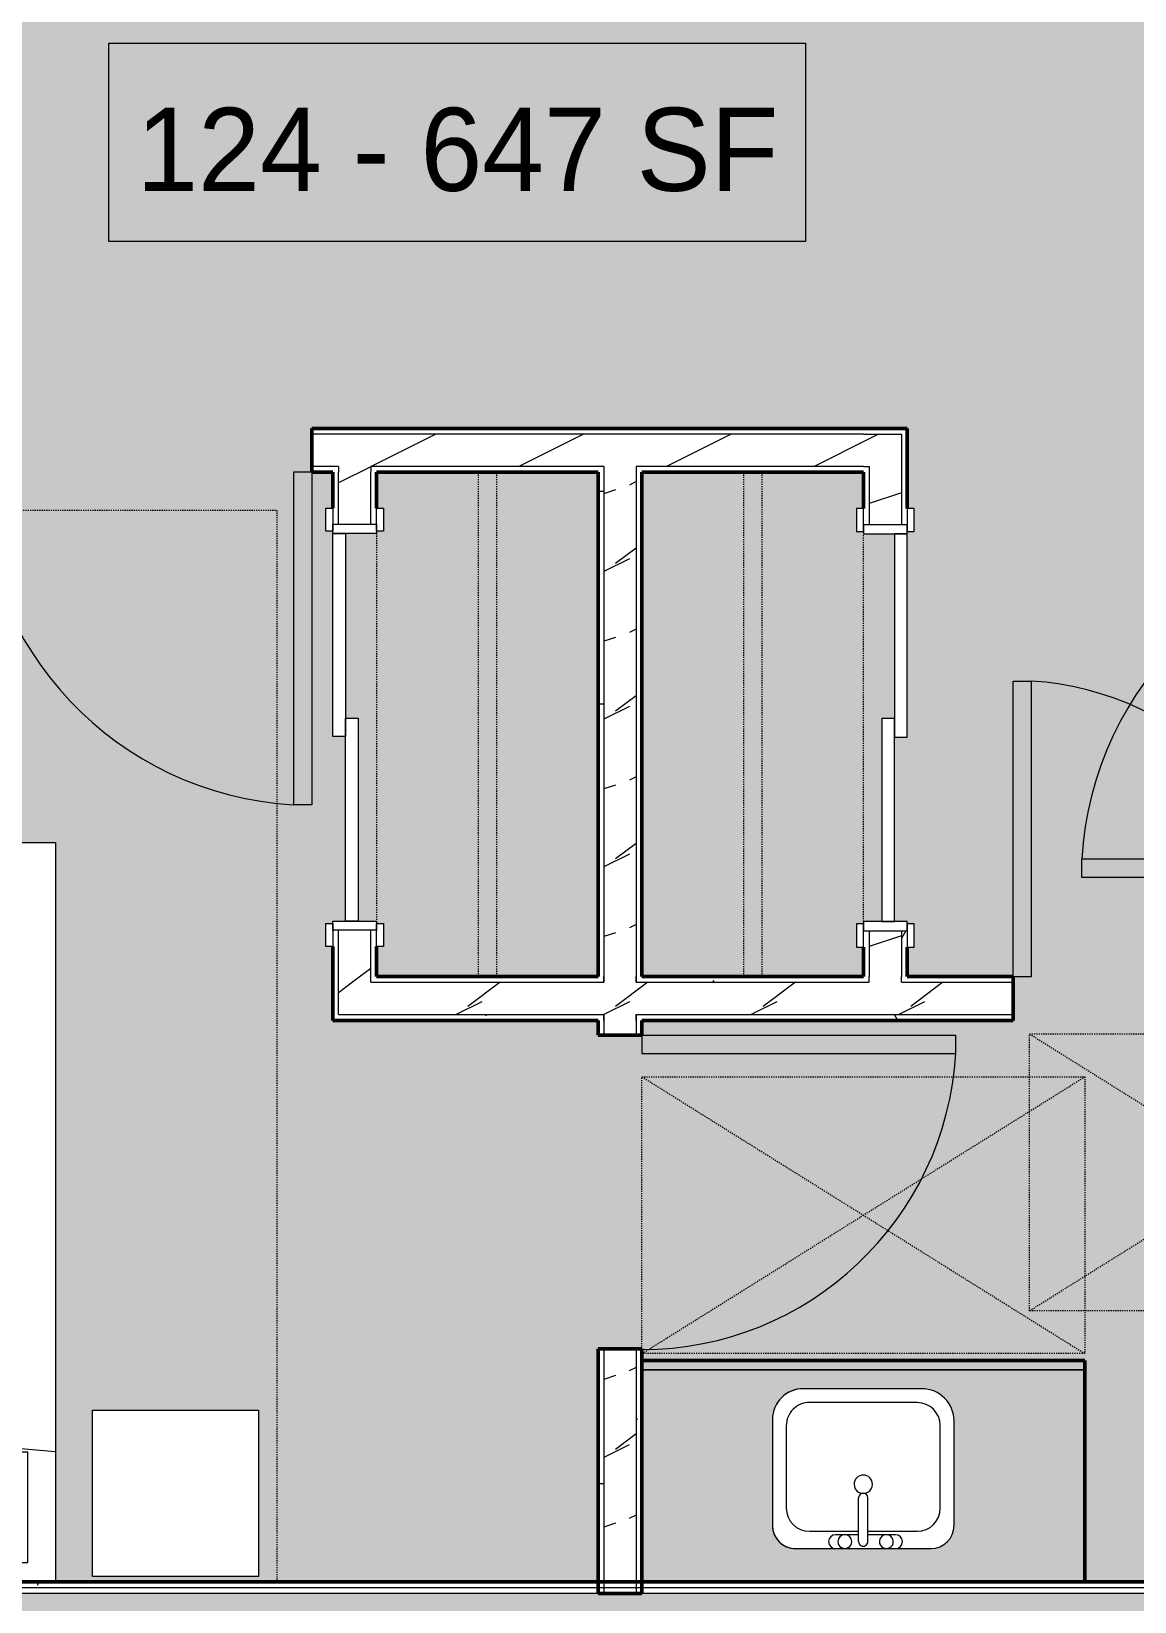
# Model space of a CAD drawing. Header units: inches. Extents: x -4266 to -1814, y 9706 to 12441.
# Drawn here: x -3678.5 to -3559, y 10839.1 to 11009.2 of the extents above; entities that cross this region are included whole.
import ezdxf

# ---------------------------------------------------------------- set-up
doc = ezdxf.new("R2010")
doc.units = ezdxf.units.IN
doc.header["$MEASUREMENT"] = 0
doc.linetypes.add('Dash', pattern=[0.25, 0.125, -0.125])
for name, color, linetype, lineweight in [('0-1', 7, 'Continuous', 5), ('0-2', 10, 'Continuous', 13), ('A-ANNO-DIMS', 211, 'Continuous', 9), ('A-ANNO-DIMS-96', 211, 'Continuous', 9), ('A-AREA-IDEN', 2, 'Continuous', 9), ('A-AREA-PATT-4', 41, 'Continuous', 9), ('A-DOOR-1', 7, 'Continuous', 9), ('A-DOOR-2', 50, 'Continuous', 20), ('A-DOOR-FRAM-1', 50, 'Continuous', 20), ('A-GENM-HDLN-1', 7, 'Dash', 9), ('A-WALL', 113, 'Continuous', 13), ('A-WALL-2', 250, 'Continuous', 50), ('A-WALL-3', 10, 'Continuous', 13), ('A-WALL-PATT-1', 7, 'Continuous', 9), ('A-WALL-PATT-2', 253, 'Continuous', 9), ('A-WALL-PATT-4', 111, 'Continuous', 9), ('I-FURN-1', 7, 'Continuous', 9), ('I-FURN-HDLN-1', 7, 'Dash', 9), ('I-WALL-3', 2, 'Continuous', 50), ('P-SANR-FIXT-2', 7, 'Continuous', 9), ('Q-CASE-1', 253, 'Continuous', 9), ('Q-CASE-2', 250, 'Continuous', 50), ('Q-CASE-3', 7, 'Continuous', 9), ('Q-CASE-HDLN-1', 7, 'Dash', 9)]:
    doc.layers.add(name, color=color, linetype=linetype, lineweight=lineweight)
doc.styles.add('Century Gothic', font='ufonts.com_century-gothic.ttf', dxfattribs={"height": 9})
doc.dimstyles.new('OD__1_16__Tol__', dxfattribs={"dimscale": 12, "dimtxt": 9.397514, "dimasz": 1, "dimexe": 0.75, "dimexo": 0.5, "dimgap": 0.125, "dimtad": 1, "dimdec": 4, "dimrnd": 0.0625, "dimzin": 3, "dimdsep": 46, "dimlunit": 4, "dimtxsty": 'Century Gothic', "dimblk1": 'OBLIQUE', "dimblk2": 'OBLIQUE', "dimsah": 1, "dimcen": 0.09, "dimdle": 0.75, "dimazin": 0, "dimtfac": 1, "dimtdec": 4, "dimtix": 1, "dimtmove": 0, "dimatfit": 3, "dimfxl": 1, "dimtvp": 1, "dimtfill": 1, "dimfrac": 2, "dimtolj": 1, "dimtzin": 0, "dimarcsym": 2})
pattern_1 = [(0, (0, 0), (30.72, 7.68), [1.267, -21.773, 1.267, -21.773, -122.88]), (0, (0, 0), (30.72, 7.68), [-46.08, 1.267, -44.813, 1.267, -21.773, -53.76]), (0, (0, 0), (30.72, 7.68), [-115.2, 1.267, -14.093, 1.267, -37.133]), (120, (11.52, 3.84), (-22.011075, 22.7643004), [1.267, -21.773, 1.267, -21.773, -122.88]), (120, (11.52, 3.84), (-22.011075, 22.7643004), [-46.08, 1.267, -44.813, 1.267, -21.773, -53.76]), (120, (11.52, 3.84), (-22.011075, 22.7643004), [-115.2, 1.267, -14.093, 1.267, -37.133]), (240, (15.36, 19.2), (-8.708925, -30.4443004), [1.267, -21.773, 1.267, -21.773, -122.88]), (240, (15.36, 19.2), (-8.708925, -30.4443004), [-46.08, 1.267, -44.813, 1.267, -21.773, -53.76]), (240, (15.36, 19.2), (-8.708925, -30.4443004), [-115.2, 1.267, -14.093, 1.267, -37.133])]
pattern_2 = [(216.87, (6.397, 15.994), (47.9809429, 31.9870857), [7.997, -71.971]), (206.565, (15.994, 11.196), (-15.993714, -15.9941327), [17.881, -17.881]), (198.435, (15.994, 3.199), (-31.9867405, -15.9938803), [10.115, -40.461])]

# ---------------------------------------------------------------- blocks, each defined once
blk = doc.blocks.new('Single-Flush - 32_ x 84_-1372863-FLOOR PLAN - 1ST FLOOR')
at = {"layer": 'A-DOOR-1'}
blk.add_arc((16, -2.38), 32.07, 180, 266.4241, dxfattribs=at)
at = {"layer": 'A-DOOR-2'}
for p, q in [((14, -2.38), (14, -34.38)), ((16, -2.38), (14, -2.38)), ((16, -2.38), (16, -34.38)), ((16, -34.38), (14, -34.38))]:
    blk.add_line(p, q, dxfattribs=at)
blk = doc.blocks.new('FOLDING_SLIDING CLOSET - 42_ x 80_-1372841-FLOOR PLAN - 1ST FLOOR')
at = {"layer": 'A-DOOR-1'}
for p, q in [((-23.75, 3.25), (-21.25, 3.25)), ((-23.75, 2.5), (-23.75, 3.25)), ((-21.25, 2.5), (-23.75, 2.5)), ((-21.25, 3.25), (-21.25, 2.5)), ((21.25, 3.25), (23.75, 3.25)), ((21.25, 2.5), (21.25, 3.25)), ((23.75, 2.5), (21.25, 2.5)), ((23.75, 3.25), (23.75, 2.5)), ((-23.75, -2.25), (-21.25, -2.25)), ((-23.75, -3), (-23.75, -2.25)), ((-21.25, -3), (-23.75, -3)), ((-21.25, -2.25), (-21.25, -3)), ((21.25, -2.25), (23.75, -2.25)), ((21.25, -3), (21.25, -2.25)), ((23.75, -3), (21.25, -3)), ((23.75, -2.25), (23.75, -3))]:
    blk.add_line(p, q, dxfattribs=at)
at = {"layer": 'A-DOOR-2'}
for p, q in [((-1, 0.5), (21, 0.5)), ((-1, -0.88), (-1, 0.5)), ((21, 0.5), (21, -0.88)), ((-21, -0.88), (1, -0.88)), ((-21, -2.25), (-21, -0.88)), ((21, -0.88), (-1, -0.88)), ((1, -0.88), (1, -2.25)), ((1, -2.25), (-21, -2.25))]:
    blk.add_line(p, q, dxfattribs=at)
at = {"layer": 'A-DOOR-FRAM-1'}
for p, q in [((-22, 2.5), (-21, 2.5)), ((-22, -2.25), (-22, 2.5)), ((-21, 2.5), (-21, -2.25)), ((21, 2.5), (22, 2.5)), ((21, -2.25), (21, 2.5)), ((22, 2.5), (22, -2.25)), ((-21, -2.25), (-22, -2.25)), ((22, -2.25), (21, -2.25))]:
    blk.add_line(p, q, dxfattribs=at)
blk = doc.blocks.new('OD_CW_Closet - OD_CW_Closet-2480828-FLOOR PLAN - 1ST FLOOR')
at = {"layer": 'Q-CASE-HDLN-1'}
for p, q in [((55.37, 24), (0.74, 24)), ((0.74, 24), (0.74, 0)), ((55.37, 0), (55.37, 24)), ((0.74, 13), (55.37, 13)), ((0.74, 11), (55.37, 11)), ((0.74, 0), (4.61, 0)), ((7.36, 0), (49.36, 0)), ((52.11, 0), (55.37, 0))]:
    blk.add_line(p, q, dxfattribs=at)
blk = doc.blocks.new('FOLDING_SLIDING CLOSET - 42_ x 80_-1372832-FLOOR PLAN - 1ST FLOOR')
at = {"layer": 'A-DOOR-1'}
for p, q in [((-21.25, 3), (-23.75, 3)), ((-23.75, 3), (-23.75, 2.25)), ((-23.75, 2.25), (-21.25, 2.25)), ((-21.25, 2.25), (-21.25, 3)), ((23.75, 3), (21.25, 3)), ((21.25, 3), (21.25, 2.25)), ((21.25, 2.25), (23.75, 2.25)), ((23.75, 2.25), (23.75, 3)), ((-21.25, -2.5), (-23.75, -2.5)), ((-23.75, -2.5), (-23.75, -3.25)), ((-23.75, -3.25), (-21.25, -3.25)), ((-21.25, -3.25), (-21.25, -2.5)), ((23.75, -2.5), (21.25, -2.5)), ((21.25, -2.5), (21.25, -3.25)), ((21.25, -3.25), (23.75, -3.25)), ((23.75, -3.25), (23.75, -2.5))]:
    blk.add_line(p, q, dxfattribs=at)
at = {"layer": 'A-DOOR-2'}
for p, q in [((1, 2.25), (-21, 2.25)), ((-21, 2.25), (-21, 0.87)), ((1, 0.87), (1, 2.25)), ((-21, 0.87), (1, 0.87)), ((21, 0.87), (-1, 0.87)), ((-1, 0.87), (-1, -0.5)), ((21, -0.5), (21, 0.87)), ((-1, -0.5), (21, -0.5))]:
    blk.add_line(p, q, dxfattribs=at)
at = {"layer": 'A-DOOR-FRAM-1'}
for p, q in [((-21, 2.25), (-22, 2.25)), ((-22, 2.25), (-22, -2.5)), ((-21, -2.5), (-21, 2.25)), ((21, 2.25), (21, -2.5)), ((22, 2.25), (21, 2.25)), ((22, -2.5), (22, 2.25)), ((-22, -2.5), (-21, -2.5)), ((21, -2.5), (22, -2.5))]:
    blk.add_line(p, q, dxfattribs=at)
blk = doc.blocks.new('OD_CW_Closet - OD_CW_Closet-V5-FLOOR PLAN - 1ST FLOOR')
at = {"layer": 'Q-CASE-HDLN-1'}
for p, q in [((4.68, 24), (0.74, 24)), ((0.74, 24), (0.74, 0)), ((49.43, 24), (7.43, 24)), ((55.37, 24), (52.18, 24)), ((55.37, 0), (55.37, 24)), ((0.74, 13), (55.37, 13)), ((0.74, 11), (55.37, 11)), ((0.74, 0), (55.37, 0))]:
    blk.add_line(p, q, dxfattribs=at)
blk = doc.blocks.new('Single-Flush - 36_ x 84_-1372824-FLOOR PLAN - 1ST FLOOR')
at = {"layer": 'A-DOOR-1'}
blk.add_arc((18, -2.38), 36.07, 180, 266.8211, dxfattribs=at)
at = {"layer": 'A-DOOR-2'}
for p, q in [((16, -2.38), (16, -38.39)), ((18, -2.38), (16, -2.38)), ((18, -2.38), (18, -38.39)), ((18, -38.39), (16, -38.39))]:
    blk.add_line(p, q, dxfattribs=at)
blk = doc.blocks.new('M_Sink Vanity-Square - 500 x 440mm-1352614-FLOOR PLAN - 1ST FLOOR')
at = {"layer": 'P-SANR-FIXT-2'}
for p, q in [((7.96, 7.09), (-6.72, 7.09)), ((7.96, 7.09), (-6.72, 7.09)), ((3.62, 7.09), (-2.88, 7.09)), ((0.12, 5.22), (-5.22, 5.22)), ((-2.88, 5.59), (0.12, 5.59)), ((0.12, 6.33), (0.12, 1.59)), ((1.12, 6.33), (1.12, 1.59)), ((1.12, 5.59), (3.62, 5.59)), ((6.46, 5.22), (1.12, 5.22)), ((-9.22, 4.59), (-9.22, -6.73)), ((-9.22, 4.59), (-9.22, -6.73)), ((10.46, -6.91), (10.46, 4.59)), ((10.46, -6.91), (10.46, 4.59)), ((-7.72, 2.72), (-7.72, -6.23)), ((8.96, -6.23), (8.96, 2.72)), ((-5.22, -8.73), (6.46, -8.73)), ((-5.72, -10.23), (7.14, -10.23)), ((-5.72, -10.23), (7.14, -10.23))]:
    blk.add_line(p, q, dxfattribs=at)
for centre, radius, start, end in [((-6.72, 4.59), 2.5, 90, 180), ((-6.72, 4.59), 2.5, 90, 180), ((-2.88, 6.34), 0.75, 90, 270), ((-1.88, 6.34), 0.75, 360, 180), ((0.62, 6.33), 0.5, 360, 180), ((2.62, 6.34), 0.75, 360, 180), ((3.62, 6.34), 0.75, 270, 90), ((7.96, 4.59), 2.5, 0, 90), ((7.96, 4.59), 2.5, 360, 90), ((-5.22, 2.72), 2.5, 90, 180), ((-1.88, 6.34), 0.75, 180, 0), ((2.62, 6.34), 0.75, 180, 360), ((6.46, 2.72), 2.5, 0, 90), ((0.62, 0.13), 1, 360, 180), ((0.62, 0.13), 1, 180, 0), ((0.62, 1.59), 0.5, 180, 0), ((-5.72, -6.73), 3.5, 180, 270), ((-5.72, -6.73), 3.5, 180, 270), ((-5.22, -6.23), 2.5, 180, 270), ((6.46, -6.23), 2.5, 270, 0), ((7.14, -6.91), 3.32, 270, 360), ((7.14, -6.91), 3.32, 270, 0)]:
    blk.add_arc(centre, radius, start, end, dxfattribs=at)
blk = doc.blocks.new('OD_CW_Base Cabinet - OD_CW_Base Cabinet-2463166-FLOOR PLAN - 1ST FLOOR')
at = {"layer": 'Q-CASE-1'}
blk.add_hatch(color=256, dxfattribs=at).paths.add_polyline_path([(0.74, -1), (48.74, -1), (48.74, 0), (0.74, 0)], flags=0)
h = blk.add_hatch(color=256, dxfattribs=at)
h.paths.add_polyline_path([(0.74, -24), (48.74, -24), (48.74, -1), (0.74, -1)], flags=0)
h.paths.add_polyline_path([(17.4, -20.38), (16.75, -20.3), (16.15, -20.05), (15.63, -19.65), (15.23, -19.13), (14.98, -18.53), (14.9, -17.88), (14.9, -6.38), (15.01, -5.52), (15.34, -4.72), (15.87, -4.03), (16.56, -3.51), (17.4, -3.17), (18.22, -3.06), (31.08, -3.06), (32.08, -3.22), (32.83, -3.53), (33.56, -4.09), (34.11, -4.81), (34.46, -5.65), (34.58, -6.56), (34.58, -17.88), (34.5, -18.53), (34.25, -19.13), (33.85, -19.65), (33.33, -20.05), (32.73, -20.3), (32.08, -20.38), (18.22, -20.38)], flags=0)
at = {"layer": 'Q-CASE-2'}
for p, q in [((0.74, 0), (48.74, 0)), ((48.74, 0), (48.74, -24))]:
    blk.add_line(p, q, dxfattribs=at)
at = {"layer": 'Q-CASE-3'}
for p, q in [((0.74, 0), (48.74, 0)), ((48.74, -1), (0.74, -1)), ((0.74, -1), (48.74, -1)), ((48.74, 0), (48.74, -1)), ((48.74, -1), (48.74, -24))]:
    blk.add_line(p, q, dxfattribs=at)
blk = doc.blocks.new('ADA Clearances - 30_x48_-V37-FLOOR PLAN - 1ST FLOOR')
at = {"layer": 'A-GENM-HDLN-1'}
for p, q in [((-15, 24), (15, -24)), ((-15, 3.58), (-15, 24)), ((-15, 24), (15, 24)), ((15, 24), (-11.88, -19)), ((15, 24), (15, -24)), ((-15, -19), (-15, -3.58)), ((-12.97, -20.75), (-15, -24)), ((-15, -24), (-15, -20.75)), ((15, -24), (-15, -24))]:
    blk.add_line(p, q, dxfattribs=at)
blk = doc.blocks.new('ADA Clearances - 30_x48_-V38-FLOOR PLAN - 1ST FLOOR')
at = {"layer": 'A-GENM-HDLN-1'}
for p, q in [((15, 24), (-15, -24)), ((-15, 24), (15, -24)), ((-15, -24), (-15, 24)), ((-14.49, 24), (15, 24)), ((15, 24), (15, -24)), ((15, -24), (-15, -24))]:
    blk.add_line(p, q, dxfattribs=at)
blk = doc.blocks.new('Single-Flush - 34_ x 84_-1372834-FLOOR PLAN - 1ST FLOOR')
at = {"layer": 'A-DOOR-1'}
blk.add_arc((17, -2.38), 34.07, 180, 266.6343, dxfattribs=at)
at = {"layer": 'A-DOOR-2'}
for p, q in [((15, -2.38), (15, -36.38)), ((17, -2.38), (15, -2.38)), ((17, -2.38), (17, -36.38)), ((17, -36.38), (15, -36.38))]:
    blk.add_line(p, q, dxfattribs=at)
blk = doc.blocks.new('Bed-Standard - King 78_ x 80_-V29-FLOOR PLAN - 1ST FLOOR')
at = {"layer": 'I-FURN-1'}
for p, q in [((-28.31, 41.8), (49.69, 41.8)), ((-28.31, -38.2), (-28.31, 41.8)), ((49.69, 41.8), (49.69, -38.2)), ((49.69, -24.2), (-28.31, -17.63)), ((-25.31, -24.2), (46.69, -24.2)), ((-25.31, -36.2), (-25.31, -24.2)), ((46.69, -36.2), (46.69, -24.2)), ((-25.31, -36.2), (46.69, -36.2)), ((49.69, -38.2), (-28.31, -38.2))]:
    blk.add_line(p, q, dxfattribs=at)
at = {"layer": 'I-FURN-HDLN-1'}
for p, q in [((-64.31, 77.8), (73.69, 77.8)), ((-64.31, -38.2), (-64.31, 77.8)), ((73.69, 77.8), (73.69, -38.2))]:
    blk.add_line(p, q, dxfattribs=at)
blk = doc.blocks.new('Table-Night Stand - 18_ x 18_ x 24_-1372838-FLOOR PLAN - 1ST FLOOR')
at = {"layer": 'I-FURN-1'}
for p, q in [((0.15, 0), (18.15, 0)), ((0.15, -18), (0.15, 0)), ((18.15, 0), (18.15, -18)), ((18.15, -18), (0.15, -18))]:
    blk.add_line(p, q, dxfattribs=at)
blk = doc.blocks.new('CTR - 1st Phase - Unit Layouts_rvt-1-FLOOR PLAN - 1ST FLOOR')
at = {"layer": 'A-WALL-PATT-1'}
h = blk.add_hatch(dxfattribs=at)
h.set_pattern_fill('FP_1', color=256, style=0, pattern_type=2)
h.set_pattern_definition(pattern_1)
h.paths.add_polyline_path([(-3641.12, 10965.54), (-3641.12, 10966.17), (-3648.12, 10966.17), (-3648.12, 10965.54), (-3641.75, 10965.54)], flags=0)
h.paths.add_polyline_path([(-3684.12, 10965.54), (-3684.12, 10966.17), (-3823.82, 10966.17), (-3823.82, 10965.54), (-3753.92, 10965.54)], flags=0)
h = blk.add_hatch(dxfattribs=at)
h.set_pattern_fill('FP_1', color=256, style=0, pattern_type=2)
h.set_pattern_definition(pattern_1)
h.paths.add_polyline_path([(-3587.75, 10965.54), (-3584.25, 10965.54), (-3584.29, 10966.17), (-3641.12, 10966.17), (-3641.12, 10965.54), (-3588.37, 10965.54)], flags=0)
h = blk.add_hatch(dxfattribs=at)
h.set_pattern_fill('FP_1', color=256, style=0, pattern_type=2)
h.set_pattern_definition(pattern_1)
h.paths.add_polyline_path([(-3584.25, 10906.78), (-3583.62, 10906.78), (-3583.62, 10911.73), (-3584.25, 10911.73), (-3584.25, 10906.82)], flags=0)
h.paths.add_polyline_path([(-3583.62, 10955.73), (-3583.62, 10966.17), (-3584.25, 10966.17), (-3584.25, 10955.73)], flags=0)
h = blk.add_hatch(dxfattribs=at)
h.set_pattern_fill('FP_1', color=256, style=0, pattern_type=2)
h.set_pattern_definition(pattern_1)
h.paths.add_polyline_path([(-3645.87, 10961.42), (-3645.25, 10961.42), (-3645.25, 10962.04), (-3648.12, 10962.04), (-3648.12, 10961.42)], flags=0)
h.paths.add_polyline_path([(-3684.12, 10961.42), (-3684.12, 10962.04), (-3823.82, 10962.04), (-3823.82, 10961.42), (-3753.92, 10961.42)], flags=0)
h = blk.add_hatch(dxfattribs=at)
h.set_pattern_fill('FP_1', color=256, style=0, pattern_type=2)
h.set_pattern_definition(pattern_1)
h.paths.add_polyline_path([(-3645.87, 10902.66), (-3645.25, 10902.66), (-3645.25, 10911.79), (-3645.87, 10911.79), (-3645.87, 10906.16)], flags=0)
h.paths.add_polyline_path([(-3645.25, 10955.79), (-3645.25, 10961.42), (-3645.87, 10961.42), (-3645.87, 10955.79)], flags=0)
h = blk.add_hatch(dxfattribs=at)
h.set_pattern_fill('FP_1', color=256, style=0, pattern_type=2)
h.set_pattern_definition(pattern_1)
h.paths.add_polyline_path([(-3616.5, 10841.19), (-3616.5, 10866.44), (-3617.12, 10866.44), (-3617.12, 10841.19), (-3616.53, 10841.19)], flags=0)
h.paths.add_polyline_path([(-3616.5, 10900.44), (-3616.5, 10902.03), (-3617.12, 10902.03), (-3617.12, 10900.44)], flags=0)
h.paths.add_polyline_path([(-3617.12, 10906.78), (-3616.5, 10906.78), (-3616.5, 10961.42), (-3617.12, 10961.42), (-3617.12, 10912.71)], flags=0)
h = blk.add_hatch(dxfattribs=at)
h.set_pattern_fill('FP_1', color=256, style=0, pattern_type=2)
h.set_pattern_definition(pattern_1)
h.paths.add_polyline_path([(-3612.4, 10841.19), (-3612.37, 10841.19), (-3612.37, 10866.44), (-3613, 10866.44), (-3613, 10841.19)], flags=0)
h.paths.add_polyline_path([(-3613, 10900.44), (-3612.37, 10900.44), (-3612.37, 10902.03), (-3613, 10902.03)], flags=0)
h.paths.add_polyline_path([(-3612.37, 10906.78), (-3612.37, 10961.42), (-3613, 10961.42), (-3613, 10906.78)], flags=0)
h = blk.add_hatch(dxfattribs=at)
h.set_pattern_fill('FP_1', color=256, style=0, pattern_type=2)
h.set_pattern_definition(pattern_1)
h.paths.add_polyline_path([(-3528.25, 10906.16), (-3528.05, 10906.16), (-3528.05, 10906.78), (-3540.15, 10906.78), (-3540.15, 10906.16), (-3531.73, 10906.16)], flags=0)
h.paths.add_polyline_path([(-3487.92, 10906.16), (-3487.92, 10906.78), (-3524.55, 10906.78), (-3524.55, 10906.16), (-3497.96, 10906.16)], flags=0)
h.paths.add_polyline_path([(-3612.37, 10906.16), (-3587.75, 10906.16), (-3587.75, 10906.78), (-3613, 10906.78), (-3613, 10906.16)], flags=0)
h.paths.add_polyline_path([(-3572.15, 10906.16), (-3572.15, 10906.78), (-3584.25, 10906.78), (-3584.25, 10906.16)], flags=0)
h.paths.add_polyline_path([(-3633.03, 10906.16), (-3616.5, 10906.16), (-3616.5, 10906.78), (-3641.75, 10906.78), (-3641.75, 10906.16)], flags=0)
h = blk.add_hatch(dxfattribs=at)
h.set_pattern_fill('FP_1', color=256, style=0, pattern_type=2)
h.set_pattern_definition(pattern_1)
h.paths.add_polyline_path([(-3497.96, 10902.03), (-3487.92, 10902.03), (-3487.92, 10902.66), (-3540.15, 10902.66), (-3540.15, 10902.03), (-3524.55, 10902.03)], flags=0)
h.paths.add_polyline_path([(-3612.37, 10902.03), (-3572.15, 10902.03), (-3572.15, 10902.66), (-3613, 10902.66), (-3613, 10902.03)], flags=0)
h.paths.add_polyline_path([(-3641.75, 10902.03), (-3616.5, 10902.03), (-3616.5, 10902.66), (-3645.87, 10902.66), (-3645.87, 10902.03), (-3645.25, 10902.03)], flags=0)
at = {"layer": 'A-WALL-PATT-2'}
h = blk.add_hatch(dxfattribs=at)
h.set_pattern_fill('FP_2', color=256, style=0, pattern_type=2)
h.set_pattern_definition(pattern_2)
h.paths.add_polyline_path([(-3645.25, 10962.04), (-3641.75, 10962.04), (-3641.75, 10965.54), (-3648.12, 10965.54), (-3648.12, 10962.04)], flags=0)
h.paths.add_polyline_path([(-3801.87, 10962.04), (-3684.12, 10962.04), (-3684.12, 10965.54), (-3823.82, 10965.54), (-3823.82, 10962.04)], flags=0)
h = blk.add_hatch(dxfattribs=at)
h.set_pattern_fill('FP_2', color=256, style=0, pattern_type=2)
h.set_pattern_definition(pattern_2)
h.paths.add_polyline_path([(-3616.5, 10962.04), (-3587.75, 10962.06), (-3587.75, 10965.54), (-3641.75, 10965.54), (-3641.75, 10962.04), (-3633.03, 10962.04)], flags=0)
h = blk.add_hatch(dxfattribs=at)
h.set_pattern_fill('FP_2', color=256, style=0, pattern_type=2)
h.set_pattern_definition(pattern_2)
h.paths.add_polyline_path([(-3587.75, 10906.16), (-3584.25, 10906.16), (-3584.25, 10911.73), (-3587.75, 10911.73), (-3587.75, 10906.78)], flags=0)
h.paths.add_polyline_path([(-3584.25, 10955.73), (-3584.25, 10965.54), (-3587.75, 10965.54), (-3587.75, 10955.73)], flags=0)
h = blk.add_hatch(dxfattribs=at)
h.set_pattern_fill('FP_2', color=256, style=0, pattern_type=2)
h.set_pattern_definition(pattern_2)
h.paths.add_polyline_path([(-3641.83, 10906.16), (-3641.75, 10906.16), (-3641.75, 10911.79), (-3645.25, 10911.79), (-3645.25, 10906.16)], flags=0)
h.paths.add_polyline_path([(-3644.5, 10955.79), (-3641.75, 10955.79), (-3641.75, 10962.04), (-3645.25, 10962.04), (-3645.25, 10955.79)], flags=0)
h = blk.add_hatch(dxfattribs=at)
h.set_pattern_fill('FP_2', color=256, style=0, pattern_type=2)
h.set_pattern_definition(pattern_2)
h.paths.add_polyline_path([(-3613, 10841.19), (-3613, 10866.44), (-3616.5, 10866.44), (-3616.5, 10841.19), (-3613.16, 10841.19)], flags=0)
h.paths.add_polyline_path([(-3616.5, 10900.44), (-3613, 10900.44), (-3613, 10902.66), (-3616.5, 10902.66), (-3616.5, 10902.03)], flags=0)
h.paths.add_polyline_path([(-3616.5, 10906.16), (-3613, 10906.16), (-3613, 10962.04), (-3616.5, 10962.04), (-3616.5, 10906.78)], flags=0)
h = blk.add_hatch(dxfattribs=at)
h.set_pattern_fill('FP_2', color=256, style=0, pattern_type=2)
h.set_pattern_definition(pattern_2)
h.paths.add_polyline_path([(-3486.67, 10902.66), (-3486.67, 10906.16), (-3540.15, 10906.16), (-3540.15, 10902.66), (-3497.96, 10902.66)], flags=0)
h.paths.add_polyline_path([(-3599.26, 10902.66), (-3572.15, 10902.66), (-3572.15, 10906.16), (-3645.25, 10906.16), (-3645.25, 10902.66), (-3613, 10902.66)], flags=0)
at = {"layer": 'A-WALL-2'}
for p, q in [((-3641.12, 10966.17), (-3648.12, 10966.17)), ((-3648.12, 10966.17), (-3648.12, 10961.42)), ((-3588.37, 10966.17), (-3641.12, 10966.17)), ((-3584.25, 10966.17), (-3588.37, 10966.17)), ((-3583.62, 10966.17), (-3584.25, 10966.17)), ((-3583.62, 10957.48), (-3583.62, 10966.17)), ((-3648.12, 10961.42), (-3645.87, 10961.42)), ((-3645.87, 10961.42), (-3645.87, 10957.54)), ((-3641.12, 10961.42), (-3617.12, 10961.42)), ((-3641.12, 10957.54), (-3641.12, 10961.42)), ((-3617.12, 10961.42), (-3617.12, 10906.78)), ((-3612.37, 10961.42), (-3588.37, 10961.42)), ((-3612.37, 10906.78), (-3612.37, 10961.42)), ((-3588.37, 10961.42), (-3588.37, 10957.48)), ((-3645.87, 10910.04), (-3645.87, 10906.78)), ((-3641.12, 10906.78), (-3641.12, 10910.04)), ((-3588.37, 10909.98), (-3588.37, 10906.78)), ((-3583.62, 10906.78), (-3583.62, 10909.98)), ((-3645.87, 10906.78), (-3645.87, 10902.66)), ((-3617.12, 10906.78), (-3641.12, 10906.78)), ((-3588.37, 10906.78), (-3612.37, 10906.78)), ((-3572.15, 10906.78), (-3583.62, 10906.78)), ((-3572.15, 10902.03), (-3572.15, 10906.78)), ((-3645.87, 10902.66), (-3645.87, 10902.03)), ((-3645.87, 10902.03), (-3617.12, 10902.03)), ((-3617.12, 10902.03), (-3617.12, 10900.44)), ((-3612.37, 10902.03), (-3572.15, 10902.03)), ((-3612.37, 10900.44), (-3612.37, 10902.03)), ((-3617.12, 10900.44), (-3612.37, 10900.44)), ((-3612.37, 10866.44), (-3617.12, 10866.44)), ((-3617.12, 10866.44), (-3617.12, 10839.94)), ((-3612.37, 10839.94), (-3612.37, 10866.44)), ((-3617.12, 10839.94), (-3612.37, 10839.94))]:
    blk.add_line(p, q, dxfattribs=at)
at = {"layer": 'A-WALL-3'}
for p, q in [((-3641.75, 10965.54), (-3648.12, 10965.54)), ((-3641.12, 10965.54), (-3641.75, 10965.54)), ((-3588.37, 10965.54), (-3641.12, 10965.54)), ((-3588.37, 10965.54), (-3587.75, 10965.54)), ((-3587.75, 10965.54), (-3584.25, 10965.54)), ((-3584.25, 10965.54), (-3584.25, 10955.73)), ((-3645.25, 10962.04), (-3648.12, 10962.04)), ((-3645.25, 10962.04), (-3645.25, 10961.42)), ((-3645.25, 10955.79), (-3645.25, 10961.42)), ((-3641.12, 10962.04), (-3641.75, 10962.04)), ((-3641.75, 10962.04), (-3641.75, 10961.42)), ((-3641.75, 10955.79), (-3641.75, 10961.42)), ((-3616.5, 10962.04), (-3641.12, 10962.04)), ((-3616.5, 10962.04), (-3616.5, 10961.42)), ((-3616.5, 10961.42), (-3616.5, 10906.78)), ((-3588.37, 10962.04), (-3613, 10962.04)), ((-3613, 10962.04), (-3613, 10961.42)), ((-3613, 10961.42), (-3613, 10906.78)), ((-3588.37, 10962.04), (-3587.75, 10962.04)), ((-3587.75, 10962.04), (-3587.75, 10955.73)), ((-3645.25, 10906.78), (-3645.25, 10911.79)), ((-3641.75, 10906.78), (-3641.75, 10911.79)), ((-3587.75, 10911.73), (-3587.75, 10906.78)), ((-3584.25, 10911.73), (-3584.25, 10906.78)), ((-3645.25, 10906.16), (-3645.25, 10906.78)), ((-3645.25, 10902.66), (-3645.25, 10906.16)), ((-3641.75, 10906.16), (-3641.75, 10906.78)), ((-3641.75, 10906.16), (-3616.5, 10906.16)), ((-3616.5, 10906.16), (-3616.5, 10906.78)), ((-3616.5, 10906.78), (-3616.5, 10906.16)), ((-3613, 10906.78), (-3613, 10906.16)), ((-3613, 10906.16), (-3613, 10906.78)), ((-3613, 10906.16), (-3587.75, 10906.16)), ((-3587.75, 10906.16), (-3587.75, 10906.78)), ((-3584.25, 10906.16), (-3584.25, 10906.78)), ((-3584.25, 10906.16), (-3572.15, 10906.16)), ((-3645.25, 10902.66), (-3616.5, 10902.66)), ((-3616.5, 10902.03), (-3616.5, 10902.66)), ((-3616.5, 10902.66), (-3616.5, 10902.03)), ((-3613, 10902.66), (-3613, 10902.03)), ((-3613, 10902.66), (-3572.15, 10902.66)), ((-3613, 10902.03), (-3613, 10902.66)), ((-3616.5, 10902.03), (-3616.5, 10900.44)), ((-3613, 10902.03), (-3613, 10900.44)), ((-3616.5, 10866.44), (-3616.5, 10839.94)), ((-3613, 10866.44), (-3613, 10839.94))]:
    blk.add_line(p, q, dxfattribs=at)
at = {"layer": '0-2'}
for name, p in [('Single-Flush - 36_ x 84_-1372824-FLOOR PLAN - 1ST FLOOR', (-3666.12, 10963.79)), ('Bed-Standard - King 78_ x 80_-V29-FLOOR PLAN - 1ST FLOOR', (-3725.61, 10879.5)), ('OD_CW_Base Cabinet - OD_CW_Base Cabinet-2463166-FLOOR PLAN - 1ST FLOOR', (-3613.11, 10865.19)), ('Table-Night Stand - 18_ x 18_ x 24_-1372838-FLOOR PLAN - 1ST FLOOR', (-3672.07, 10859.79))]:
    blk.add_blockref(name, p, dxfattribs=at)
for name, p, rotation in [('OD_CW_Closet - OD_CW_Closet-2480828-FLOOR PLAN - 1ST FLOOR', (-3641.12, 10962.16), 270.0000000000011), ('OD_CW_Closet - OD_CW_Closet-V5-FLOOR PLAN - 1ST FLOOR', (-3612.37, 10962.16), 270.0000000000011), ('FOLDING_SLIDING CLOSET - 42_ x 80_-1372841-FLOOR PLAN - 1ST FLOOR', (-3643.62, 10933.79), 269.999999999997), ('FOLDING_SLIDING CLOSET - 42_ x 80_-1372832-FLOOR PLAN - 1ST FLOOR', (-3585.87, 10933.73), 269.9999999999972), ('Single-Flush - 36_ x 84_-1372824-FLOOR PLAN - 1ST FLOOR', (-3526.3, 10935.5), 269.9999999999955), ('Single-Flush - 32_ x 84_-1372863-FLOOR PLAN - 1ST FLOOR', (-3556.15, 10904.41), 180), ('Single-Flush - 34_ x 84_-1372834-FLOOR PLAN - 1ST FLOOR', (-3614.75, 10883.44), 90.00000000000001), ('ADA Clearances - 30_x48_-V37-FLOOR PLAN - 1ST FLOOR', (-3546.37, 10885.57), 89.9999999999678), ('ADA Clearances - 30_x48_-V38-FLOOR PLAN - 1ST FLOOR', (-3588.37, 10880.93), 89.9999999999678), ('M_Sink Vanity-Square - 500 x 440mm-1352614-FLOOR PLAN - 1ST FLOOR', (-3587.76, 10851.9), 180)]:
    blk.add_blockref(name, p, dxfattribs=dict(at, rotation=rotation))
blk = doc.blocks.new('DIMBLOCK6-FLOOR PLAN - 1ST FLOOR')
at = {"layer": 'A-ANNO-DIMS-96'}
for p, q in [((-3829.32, 11540.99), (-3829.32, 10271.31)), ((-3829.32, 10280.31), (-3829.32, 11540.99)), ((-3338.72, 10282.79), (-3338.72, 10271.31)), ((-3338.72, 10280.31), (-3338.72, 10282.79)), ((-3838.32, 10280.31), (-3338.72, 10280.31))]:
    blk.add_line(p, q, dxfattribs=at)
at = {"layer": 'A-ANNO-DIMS-96', "lineweight": 50}
for p, q in [((-3829.32, 10280.31), (-3823.32, 10286.31)), ((-3338.72, 10280.31), (-3332.72, 10286.31)), ((-3829.32, 10280.31), (-3835.32, 10274.31)), ((-3338.72, 10280.31), (-3344.72, 10274.31))]:
    blk.add_line(p, q, dxfattribs=at)
at = {"layer": 'A-ANNO-DIMS-96', "color": 0, "char_height": 9, "attachment_point": 1, "line_spacing_factor": 0.984502, "style": 'Century Gothic', "bg_fill": 3, "box_fill_scale": 1.25, "bg_fill_color": 256, "bg_fill_true_color": 13158600, "bg_fill_transparency": 0}
for s, insert, width in [('40\' - 10 5/8"', (-3618.26, 10293.34), 82.1611), ('490.6', (-3599.76, 10275.58), 37.7691)]:
    blk.add_mtext(s, dxfattribs=dict(at, insert=insert, width=width))
blk = doc.blocks.new('_Oblique')
at = {"color": 0, "linetype": 'ByBlock', "lineweight": -2}
blk.add_line((-0.5, -0.5), (0.5, 0.5), dxfattribs=at)

msp = doc.modelspace()

# ---------------------------------------------------------------- hatches: boundary and pattern name
at = {"layer": 'A-AREA-PATT-4'}
h = msp.add_hatch(color=256, dxfattribs=at)
h.paths.add_polyline_path([(-3505.92374, 10971.4894), (-3541.92374, 10971.4894), (-3541.92374, 10973.2394), (-3505.92374, 10973.2394), (-3505.92374, 10972.1144)], flags=0)
h.paths.add_polyline_path([(-3822.72374, 10838.1894), (-3822.72374, 10841.1894), (-3617.12374, 10841.1894), (-3617.12374, 10866.4394), (-3612.37374, 10866.4394), (-3612.37374, 10865.1894), (-3564.37374, 10865.1894), (-3564.37374, 10841.1894), (-3556.34996, 10841.1894), (-3556.34996, 10848.65726), (-3556.22299, 10849.62168), (-3555.85074, 10850.52037), (-3555.25857, 10851.2921), (-3554.48685, 10851.88426), (-3553.58815, 10852.25651), (-3552.54743, 10852.38348), (-3551.2354, 10852.38348), (-3551.62281, 10855.44056), (-3552.77487, 10856.40726), (-3553.34163, 10857.40726), (-3553.60958, 10858.40726), (-3553.78658, 10859.41106), (-3553.87374, 10860.40726), (-3553.69943, 10862.39965), (-3553.16149, 10864.40726), (-3552.43355, 10866.40726), (-3551.50093, 10868.40726), (-3550.1135, 10870.40726), (-3549.1135, 10871.40726), (-3548.24748, 10871.90726), (-3546.87374, 10872.40726), (-3545.87374, 10872.40726), (-3544.5, 10871.90726), (-3543.63397, 10871.40726), (-3542.63397, 10870.40726), (-3541.24654, 10868.40726), (-3540.31393, 10866.40726), (-3539.58599, 10864.40726), (-3539.04805, 10862.39965), (-3538.87374, 10860.40726), (-3539.04805, 10858.91678), (-3539.13789, 10858.40726), (-3539.40584, 10857.40726), (-3539.9726, 10856.40726), (-3541.16436, 10855.40726), (-3541.51207, 10852.38348), (-3540.09303, 10852.37944), (-3539.15932, 10852.25651), (-3538.26063, 10851.88426), (-3537.4889, 10851.2921), (-3536.89673, 10850.52037), (-3536.52448, 10849.62168), (-3536.39752, 10848.65726), (-3536.39752, 10841.1894), (-3523.92374, 10841.1894), (-3523.92374, 10846.28426), (-3519.17374, 10846.28426), (-3519.17374, 10841.1894), (-3487.92374, 10841.1894), (-3487.92374, 10861.28426), (-3523.92374, 10861.28426), (-3523.92374, 10866.03426), (-3487.92374, 10866.03426), (-3487.92374, 10902.03426), (-3540.14874, 10902.03426), (-3540.14874, 10906.78426), (-3528.67374, 10906.78426), (-3528.67374, 10917.50351), (-3523.92374, 10917.50351), (-3523.92374, 10906.78426), (-3487.92374, 10906.78426), (-3487.92374, 10960.2144), (-3504.65998, 10960.2144), (-3504.67374, 10959.47275), (-3523.92374, 10959.47275), (-3523.92374, 10953.50351), (-3528.67374, 10953.50351), (-3528.67374, 10964.22275), (-3505.92374, 10964.22275), (-3505.92374, 10971.4894), (-3503.98624, 10971.4894), (-3503.98624, 10972.1144), (-3501.92374, 10972.1144), (-3501.92374, 11006.8644), (-3503.98624, 11006.8644), (-3503.98624, 11007.4894), (-3505.92374, 11007.4894), (-3505.92374, 11033.44775), (-3519.92374, 11033.44775), (-3519.92374, 11069.19775), (-3489.92374, 11069.19775), (-3489.92374, 11034.1894), (-3487.92374, 11034.1894), (-3487.92374, 11078.69775), (-3500.17374, 11078.69775), (-3500.17374, 11092.19775), (-3487.92374, 11092.19775), (-3487.92374, 11094.19775), (-3500.17374, 11094.19775), (-3500.17374, 11107.69775), (-3487.92374, 11107.69775), (-3487.92374, 11123.1894), (-3822.72374, 11123.1894), (-3822.72374, 11126.1894), (-3823.19874, 11126.1894), (-3823.19874, 10966.16762), (-3684.12374, 10966.16762), (-3684.12374, 10961.41762), (-3791.79874, 10961.41762), (-3791.79874, 10959.6769), (-3796.54874, 10959.6769), (-3796.54874, 10961.41762), (-3823.19874, 10961.41762), (-3823.19874, 10938.6856), (-3796.54874, 10938.6856), (-3796.54874, 10939.6769), (-3791.79874, 10939.6769), (-3791.79874, 10932.2394), (-3796.54874, 10932.2394), (-3796.54874, 10933.9356), (-3823.19874, 10933.9356), (-3823.19874, 10900.5394), (-3796.54874, 10900.5394), (-3796.54874, 10902.2394), (-3791.79874, 10902.2394), (-3791.79874, 10895.7894), (-3823.19874, 10895.7894), (-3823.19874, 10838.1894)], flags=0)
h.paths.add_polyline_path([(-3753.92374, 10841.29262), (-3753.92374, 10921.29262), (-3675.92374, 10921.29262), (-3675.92374, 10841.29262)], flags=0)
h.paths.add_polyline_path([(-3755.85558, 10841.79262), (-3773.85558, 10841.79262), (-3773.85558, 10859.79262), (-3755.85558, 10859.79262)], flags=0)
h.paths.add_polyline_path([(-3666.79874, 10841.79262), (-3671.92374, 10841.79262), (-3671.92374, 10859.79262), (-3653.92374, 10859.79262), (-3653.92374, 10841.79262)], flags=0)
h.paths.add_polyline_path([(-3526.3349, 10843.28426), (-3527.12166, 10843.28426), (-3527.12166, 10864.28426), (-3527.37166, 10864.28426), (-3527.37166, 10865.51824), (-3527.54874, 10865.51824), (-3527.54874, 10867.01824), (-3527.37166, 10867.01824), (-3527.37166, 10879.28426), (-3527.12166, 10879.28426), (-3527.10037, 10882.28426), (-3525.87166, 10882.28426), (-3525.87166, 10879.28426), (-3525.62166, 10879.28426), (-3525.62166, 10864.28426), (-3525.87166, 10864.28426), (-3525.89296, 10843.28426), (-3526.18416, 10843.28426)], flags=0)
h.paths.add_polyline_path([(-3527.54874, 10880.78426), (-3527.54874, 10882.28426), (-3527.22314, 10882.28426), (-3527.22314, 10880.78426), (-3527.37166, 10880.78426)], flags=0)
h.paths.add_polyline_path([(-3617.12374, 10900.4394), (-3617.12374, 10902.03426), (-3645.87374, 10902.03426), (-3645.87374, 10910.04262), (-3646.62374, 10910.04262), (-3646.62374, 10912.54262), (-3645.87374, 10912.54262), (-3645.87374, 10912.79262), (-3644.49874, 10912.79262), (-3644.49874, 10932.79262), (-3645.87374, 10932.79262), (-3645.87374, 10955.04262), (-3646.62374, 10955.04262), (-3646.62374, 10957.54262), (-3645.87374, 10957.54262), (-3645.87374, 10961.41762), (-3648.12374, 10961.41762), (-3648.12374, 10966.16762), (-3583.62374, 10966.16762), (-3583.62374, 10957.48012), (-3582.87374, 10957.48012), (-3582.87374, 10954.98012), (-3583.62374, 10954.98012), (-3583.62374, 10932.73012), (-3584.99874, 10932.73012), (-3584.99874, 10912.73012), (-3583.62374, 10912.70568), (-3583.62374, 10912.48012), (-3582.87374, 10912.48012), (-3582.87374, 10909.98012), (-3583.62374, 10909.98012), (-3583.62374, 10906.78426), (-3572.14874, 10906.78426), (-3572.14874, 10902.03426), (-3612.37374, 10902.03426), (-3612.37374, 10900.4394), (-3616.49874, 10900.4394)], flags=0)
h.paths.add_polyline_path([(-3599.26403, 10906.78426), (-3588.37374, 10906.78426), (-3588.37374, 10909.98012), (-3589.12374, 10909.98012), (-3589.12374, 10912.48012), (-3588.37374, 10912.48012), (-3588.37374, 10912.73012), (-3586.37374, 10912.73012), (-3586.37374, 10934.73012), (-3584.99874, 10934.73012), (-3584.99874, 10954.73012), (-3588.37374, 10954.73012), (-3588.37374, 10954.98012), (-3589.12374, 10954.98012), (-3589.12374, 10957.48012), (-3588.37374, 10957.48012), (-3588.37374, 10961.41762), (-3612.37374, 10961.41762), (-3612.37374, 10906.78426)], flags=0)
h.paths.add_polyline_path([(-3617.12374, 10906.78426), (-3617.12374, 10961.41762), (-3641.12374, 10961.41762), (-3641.12374, 10957.54262), (-3640.37374, 10957.54262), (-3640.37374, 10955.04262), (-3641.12374, 10955.04262), (-3641.12651, 10954.79262), (-3644.49874, 10954.79262), (-3644.49874, 10934.79262), (-3643.12374, 10934.79262), (-3643.12374, 10912.79262), (-3641.12374, 10912.79262), (-3641.12374, 10912.54262), (-3640.37374, 10912.54262), (-3640.37374, 10910.04262), (-3641.12374, 10910.04262), (-3641.12374, 10906.78426), (-3633.03138, 10906.78426)], flags=0)
h.paths.add_polyline_path([(-3504.65998, 10923.00351), (-3515.69866, 10923.00351), (-3515.69866, 10948.00351), (-3489.69866, 10948.00351), (-3489.69866, 10923.00351), (-3501.92374, 10923.00351)], flags=0)
h.paths.add_polyline_path([(-3605.54874, 11013.84775), (-3610.92374, 11013.84775), (-3610.92374, 11110.19775), (-3615.17374, 11110.19775), (-3615.17374, 11122.44775), (-3610.92374, 11122.44775), (-3610.92374, 11123.07275), (-3605.54874, 11123.07275), (-3605.54874, 11122.44775), (-3604.67374, 11122.44775), (-3604.67374, 11110.19775), (-3605.54874, 11110.19775), (-3605.54874, 11084.94775), (-3581.54874, 11084.94775), (-3581.54874, 11084.19775), (-3581.04874, 11084.19775), (-3581.04874, 11070.32275), (-3580.54874, 11070.32275), (-3580.54874, 11069.82275), (-3581.04874, 11069.82275), (-3581.04874, 11068.82275), (-3581.54874, 11068.82275), (-3581.54874, 11068.07275), (-3581.04874, 11068.07275), (-3581.04874, 11067.07275), (-3580.54874, 11067.07275), (-3580.54874, 11066.57275), (-3581.04874, 11066.57275), (-3581.04874, 11052.69775), (-3581.54874, 11052.69775), (-3581.54874, 11051.94775), (-3605.54874, 11051.94775), (-3605.54874, 11050.07275), (-3578.81734, 11050.0507), (-3578.73139, 11050.0151), (-3578.67374, 11049.8759), (-3578.65266, 11048.97982), (-3578.42374, 11048.97982), (-3578.42374, 11046.35665), (-3578.17374, 11046.35665), (-3578.17374, 11045.7661), (-3578.42374, 11045.7661), (-3578.42374, 11045.17555), (-3578.17374, 11045.17555), (-3578.17374, 11044.58499), (-3578.42374, 11044.58499), (-3578.42374, 11043.99444), (-3578.17374, 11043.99444), (-3578.17374, 11043.40389), (-3578.42374, 11043.40389), (-3578.42374, 11042.81334), (-3578.17374, 11042.81334), (-3578.17374, 11042.22279), (-3578.42374, 11042.22279), (-3578.42374, 11032.8653), (-3578.17374, 11032.83176), (-3578.17374, 11030.8968), (-3578.42374, 11030.8968), (-3578.42374, 11027.1657), (-3578.67374, 11027.1657), (-3578.68044, 11026.21866), (-3578.87059, 11026.07275), (-3605.54874, 11026.07275), (-3605.54874, 11023.3038)], flags=0)
h.paths.add_polyline_path([(-3580.04874, 11017.72701), (-3580.79874, 11017.75937), (-3580.79874, 11017.9685), (-3580.04874, 11017.93614), (-3580.01947, 11017.88137), (-3579.88713, 11018.09775), (-3579.92374, 11018.09775), (-3579.88713, 11021.59775), (-3579.83135, 11021.62615), (-3580.04874, 11021.75937), (-3580.04874, 11021.72701), (-3580.79874, 11021.75937), (-3580.79874, 11021.9685), (-3580.04874, 11021.93614), (-3580.04874, 11021.91025), (-3579.78086, 11021.84775), (-3579.71035, 11021.59775), (-3579.67374, 11021.59775), (-3579.71035, 11018.09775), (-3579.73624, 11018.09775), (-3579.82874, 11017.82453), (-3580.04874, 11017.75937), (-3580.04874, 11017.7395)], flags=0)
h.paths.add_polyline_path([(-3632.51322, 11021.3963), (-3632.51322, 11037.8963), (-3611.38031, 11037.8963), (-3611.38031, 11036.8963), (-3612.37781, 11036.8963), (-3612.37781, 11022.3963), (-3611.38031, 11022.3963), (-3611.38031, 11021.3963), (-3632.2101, 11021.3963)], flags=0)
h.paths.add_polyline_path([(-3714.13093, 11022.51762), (-3798.13093, 11022.51762), (-3798.13093, 11057.51762), (-3792.13093, 11057.51762), (-3792.13093, 11058.51762), (-3720.13093, 11058.51762), (-3720.13093, 11057.51762), (-3714.13093, 11057.51762), (-3714.13093, 11026.51762)], flags=0)
h.paths.add_polyline_path([(-3630.4788, 11050.51762), (-3632.51322, 11050.51762), (-3632.51322, 11067.01762), (-3611.38031, 11067.01762), (-3611.38031, 11066.01762), (-3612.37781, 11066.01762), (-3612.37781, 11051.51762), (-3611.38031, 11051.51762), (-3611.38031, 11050.51762), (-3630.33593, 11050.51762)], flags=0)
h.paths.add_polyline_path([(-3704.13093, 11061.84262), (-3704.13093, 11067.84262), (-3705.13093, 11067.84262), (-3705.13093, 11103.84262), (-3704.13093, 11103.84262), (-3704.13093, 11109.84262), (-3669.13093, 11109.84262), (-3669.13093, 11061.84262), (-3676.63093, 11061.84262)], flags=0)
h.paths.add_polyline_path([(-3631.5753, 11080.63894), (-3632.51322, 11080.63894), (-3632.51322, 11097.13894), (-3611.38031, 11097.13894), (-3611.38914, 11096.13894), (-3612.37781, 11096.13894), (-3612.37781, 11081.63894), (-3611.38031, 11081.63894), (-3611.38031, 11080.63894), (-3631.52841, 11080.63894)], flags=0)
h.paths.add_polyline_path([(-3513.37111, 11090.07701), (-3513.42374, 11090.10937), (-3513.42374, 11090.13525), (-3513.6889, 11090.18259), (-3513.76213, 11090.44775), (-3513.79874, 11090.44775), (-3513.76213, 11093.94775), (-3513.73624, 11093.94775), (-3513.67374, 11094.21563), (-3513.42374, 11094.28614), (-3513.42374, 11094.3185), (-3512.67374, 11094.28614), (-3512.67374, 11094.07701), (-3513.42374, 11094.10937), (-3513.45837, 11094.13525), (-3513.61124, 11093.94775), (-3513.54874, 11093.94775), (-3513.58535, 11090.44775), (-3513.61124, 11090.41313), (-3513.42374, 11090.26025), (-3513.42374, 11090.3185), (-3512.67374, 11090.28614), (-3512.67374, 11090.07701), (-3513.33535, 11090.07701)], flags=0)
h.paths.add_polyline_path([(-3502.42299, 11090.45931), (-3502.42299, 11090.94775), (-3500.92374, 11090.94775), (-3500.92374, 11090.45931), (-3501.92419, 11090.45931)], flags=0)
h.paths.add_polyline_path([(-3500.92374, 11095.44775), (-3502.42299, 11095.44775), (-3502.42299, 11095.9362), (-3500.92374, 11095.9362)], flags=0)
h.paths.add_polyline_path([(-3570.92374, 11096.57275), (-3570.92374, 11096.63525), (-3571.19696, 11096.72775), (-3571.26213, 11096.94775), (-3571.29448, 11096.94775), (-3571.29448, 11097.69775), (-3579.29874, 11097.69775), (-3579.47802, 11097.77159), (-3579.75377, 11097.80906), (-3579.97509, 11097.89641), (-3580.04874, 11097.90468), (-3580.04874, 11098.44775), (-3579.42374, 11098.44775), (-3579.42374, 11110.19775), (-3591.17374, 11110.19775), (-3591.17374, 11122.44775), (-3574.67374, 11122.44775), (-3574.67374, 11120.44775), (-3573.17374, 11120.44775), (-3573.17374, 11122.44775), (-3556.67374, 11122.44775), (-3556.67374, 11110.19775), (-3558.92374, 11110.19775), (-3558.92374, 11098.44775), (-3558.42374, 11098.44775), (-3558.42374, 11097.90468), (-3558.64012, 11097.85543), (-3558.80596, 11097.78238), (-3559.08826, 11097.74477), (-3559.17374, 11097.69775), (-3567.053, 11097.69775), (-3567.08535, 11096.94775), (-3567.11124, 11096.94775), (-3567.17374, 11096.67988), (-3567.42374, 11096.60937), (-3567.42374, 11096.57275), (-3570.57362, 11096.57275)], flags=0)
h.paths.add_polyline_path([(-3567.42374, 11096.69775), (-3567.26213, 11096.94775), (-3567.29448, 11096.94775), (-3567.29448, 11097.69775), (-3571.053, 11097.69775), (-3571.08535, 11096.94775), (-3571.14012, 11096.91849), (-3570.92374, 11096.78614), (-3570.92374, 11096.82275), (-3567.42374, 11096.78614), (-3567.42374, 11096.73011)], flags=0)
h.paths.add_polyline_path([(-3531.72933, 11098.07275), (-3555.92374, 11098.07275), (-3555.92374, 11122.44775), (-3526.04185, 11122.44775), (-3526.04185, 11122.07275), (-3525.92374, 11122.07275), (-3525.92374, 11098.07275)], flags=0)
h.paths.add_polyline_path([(-3733.95776, 11105.76081), (-3733.95776, 11105.79262), (-3734.62067, 11105.79262), (-3734.62067, 11109.79262), (-3770.62067, 11109.79262), (-3770.62067, 11105.79262), (-3788.62067, 11105.79262), (-3788.62067, 11121.91762), (-3716.62067, 11121.91762), (-3716.62067, 11105.79262), (-3733.62067, 11105.76081)], flags=0)
h.paths.add_polyline_path([(-3601.43529, 11107.9485), (-3601.92374, 11107.9485), (-3601.92374, 11109.44775), (-3601.43529, 11109.44775), (-3601.43529, 11108.4473)], flags=0)
h.paths.add_polyline_path([(-3516.41218, 11107.9485), (-3516.41218, 11109.44775), (-3515.92374, 11109.44775), (-3515.92374, 11107.9485)], flags=0)
h.paths.add_polyline_path([(-3511.43529, 11107.9485), (-3511.92374, 11107.9485), (-3511.92374, 11109.44775), (-3511.43529, 11109.44775), (-3511.43529, 11108.4473)], flags=0)
h.paths.add_polyline_path([(-3592.67374, 11110.19775), (-3603.17374, 11110.19775), (-3603.17374, 11122.44775), (-3592.67374, 11122.44775), (-3592.67374, 11113.79317)], flags=0)
h.paths.add_polyline_path([(-3514.67374, 11110.19775), (-3525.17374, 11110.19775), (-3525.17374, 11122.44775), (-3514.67374, 11122.44775), (-3514.67374, 11113.79317)], flags=0)
h.paths.add_polyline_path([(-3513.17374, 11110.19775), (-3513.17374, 11122.44775), (-3502.67374, 11122.44775), (-3502.67374, 11110.19775), (-3511.92374, 11110.19775)], flags=0)
at = {"layer": 'A-WALL-PATT-4'}
h = msp.add_hatch(dxfattribs=at)
h.set_pattern_fill('FP_1', color=256, style=0, pattern_type=2)
h.set_pattern_definition(pattern_1)
h.paths.add_polyline_path([(-3556.34996, 10840.5644), (-3487.92374, 10840.5644), (-3487.92374, 10841.1894), (-3822.72374, 10841.1894), (-3822.72374, 10840.5644), (-3564.37374, 10840.5644)], flags=0)
h = msp.add_hatch(dxfattribs=at)
h.set_pattern_fill('FP_1', color=256, style=0, pattern_type=2)
h.set_pattern_definition(pattern_1)
h.paths.add_polyline_path([(-3536.39752, 10839.9394), (-3487.29874, 10839.9394), (-3487.29874, 10840.5644), (-3822.72374, 10840.5644), (-3822.72374, 10839.9394), (-3556.34996, 10839.9394)], flags=0)
h = msp.add_hatch(dxfattribs=at)
h.set_pattern_fill('FP_19', color=256, style=0, pattern_type=2)
h.set_pattern_definition([(161.57, (0.48, 0.48), (-3.83995378, -1.544e-05), [0, -27.322, 3.034, 0]), (18.43, (-0.48, 0.48), (-3.83995378, 1.544e-05), [0, -27.322, 3.034, 0]), (108.43, (0.48, 0.48), (1.919622, -9.60052459), [9.106, -21.25]), (71.57, (-0.48, 0.48), (1.919622, 9.60052459), [9.106, -21.25])])
h.paths.add_polyline_path([(-3487.92374, 10836.4394), (-3486.67374, 10836.4394), (-3486.67374, 10839.9394), (-3822.72374, 10839.9394), (-3822.72374, 10836.4394), (-3497.96197, 10836.4394)], flags=0)

# ---------------------------------------------------------------- linework, layer by layer
at = {"layer": 'A-AREA-IDEN', "flags": 128}
msp.add_lwpolyline([(-3670.13951, 11007.89999), (-3594.634, 11007.89999), (-3594.634, 10986.40393), (-3670.13951, 10986.40393)], close=True, dxfattribs=at)
at = {"layer": 'A-WALL'}
for p, q in [((-3487.29874, 10840.5644), (-3822.72374, 10840.5644)), ((-3486.67374, 10839.9394), (-3822.72374, 10839.9394))]:
    msp.add_line(p, q, dxfattribs=at)
at = {"layer": 'I-WALL-3'}
msp.add_line((-3487.92374, 10841.1894), (-3822.72374, 10841.1894), dxfattribs=at)

# ---------------------------------------------------------------- block references
at = {"layer": '0-1'}
msp.add_blockref('CTR - 1st Phase - Unit Layouts_rvt-1-FLOOR PLAN - 1ST FLOOR', (0, 0), dxfattribs=at)

# ---------------------------------------------------------------- texts
at = {"layer": 'A-AREA-IDEN', "insert": (-3667.13951, 11000.89999), "char_height": 9, "width": 83.931, "attachment_point": 1, "style": 'Century Gothic'}
msp.add_mtext('124 - 647 SF', dxfattribs=at)

# ---------------------------------------------------------------- next in the draw order: dimensions: what is measured, and where the dimension line sits
at = {"layer": 'A-ANNO-DIMS'}
dim = msp.add_linear_dim(base=(-3338.72374, 10280.30762), p1=(-3829.32374, 11546.9894), p2=(-3338.72374, 10288.7929), dimstyle='OD__1_16__Tol__', override={"dimpost": '<>\\X', "dimfxl": 1350.461691}, dxfattribs=at)
dim.commit()
dim.dimension.update_dxf_attribs({"geometry": 'DIMBLOCK6-FLOOR PLAN - 1ST FLOOR', "text_midpoint": (-3584.02374, 10280.30762)})

doc.saveas('drawing.dxf')
